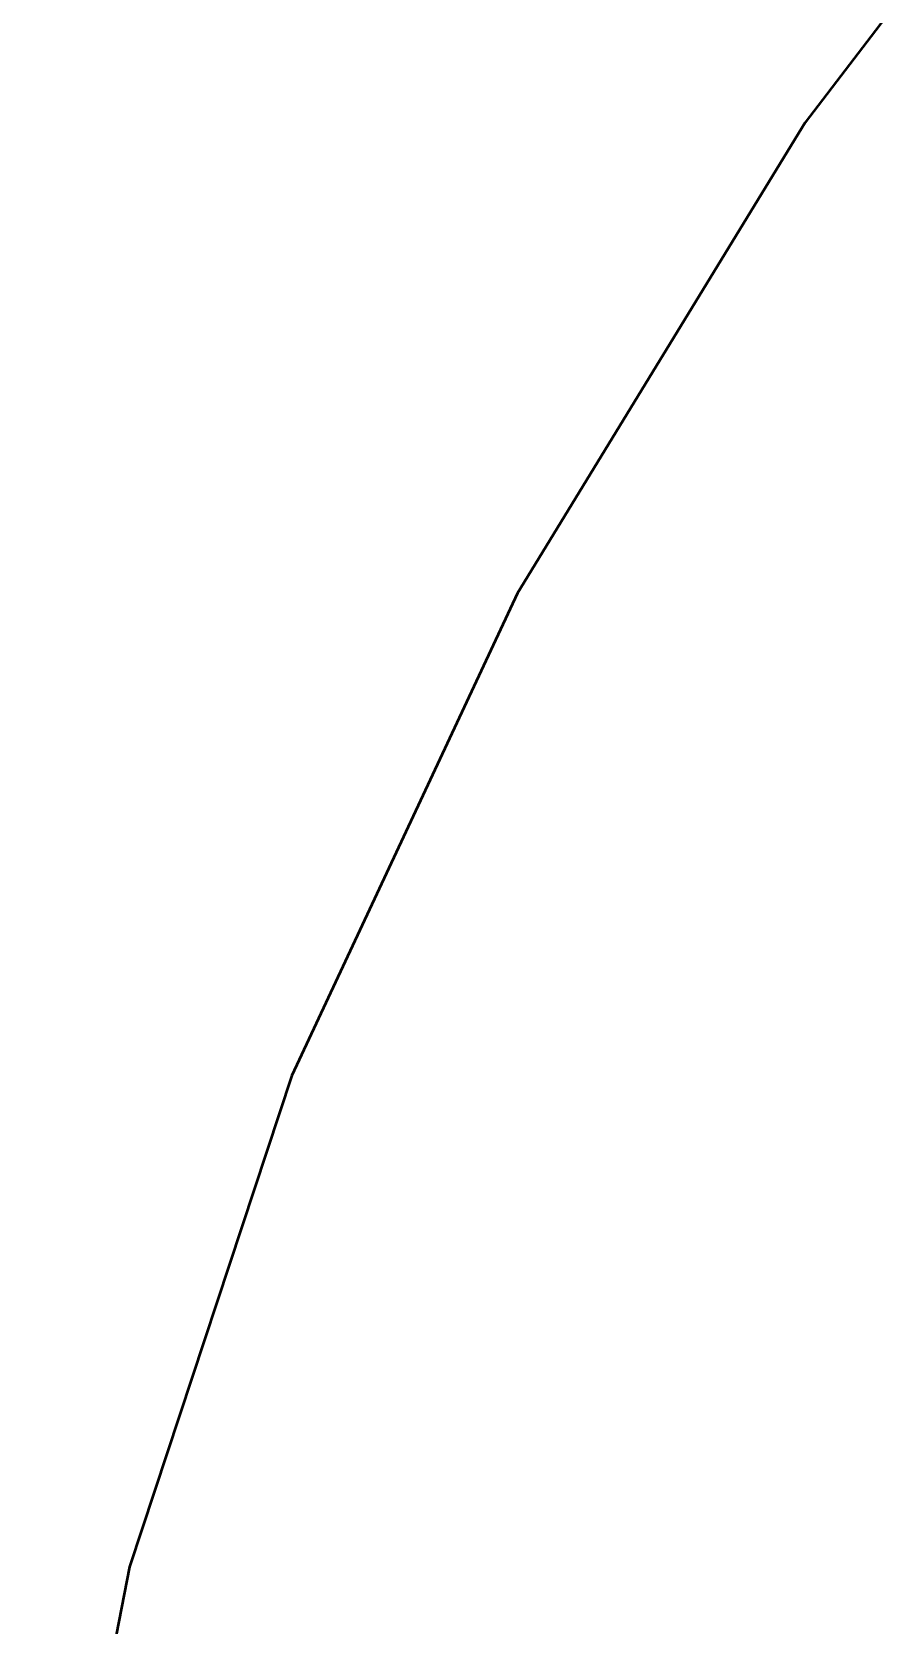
# Model space of a CAD drawing. Header units: metres. Extents: x 10 to 831, y 10 to 584.
# Drawn here: x 69.48 to 79.02, y 310.55 to 328.46 of the extents above; entities that cross this region are included whole.
import ezdxf

# ---------------------------------------------------------------- set-up
doc = ezdxf.new("R2010")
doc.units = ezdxf.units.M
doc.layers.add('CUT', color=7, linetype='Continuous', lineweight=50)
doc.layers.add('VIS', color=8, linetype='Continuous', lineweight=13)

msp = doc.modelspace()

# ---------------------------------------------------------------- linework, layer by layer
at = {"layer": 'CUT'}
for p, q in [((82.0788, 332.564), (78.17, 327.4392)), ((78.17, 327.4392), (74.9372, 322.1508)), ((74.9372, 322.1508), (72.4008, 316.7296)), ((72.4008, 316.7296), (70.5776, 311.2088)), ((70.5776, 311.2088), (69.4792, 305.6212))]:
    msp.add_line(p, q, dxfattribs=at)
at = {"layer": 'VIS'}
for p, q in [((82.0788, 332.564), (78.17, 327.4392)), ((78.17, 327.4392), (74.9372, 322.1508)), ((74.9372, 322.1508), (72.4008, 316.7296)), ((72.4008, 316.7296), (70.5776, 311.2088)), ((70.5776, 311.2088), (69.4792, 305.6212))]:
    msp.add_line(p, q, dxfattribs=at)

doc.saveas('drawing.dxf')
